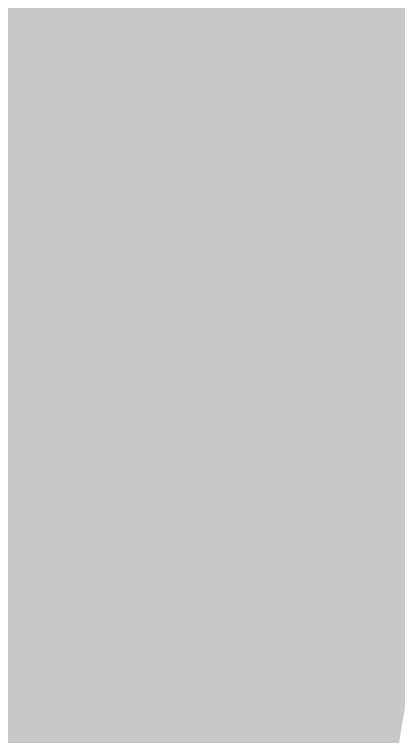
# Model space of a CAD drawing. Header units: centimetres. Extents: x -25730 to 141948, y -56453 to 27066.
# Drawn here: x 34422.3 to 34596.9, y -19846.2 to -19518.3 of the extents above; entities that cross this region are included whole.
import ezdxf

# ---------------------------------------------------------------- set-up
doc = ezdxf.new("R2010")
doc.units = ezdxf.units.CM
doc.layers.add('Rel Kereta', color=230, linetype='Continuous', transparency=0.8)

msp = doc.modelspace()

# ---------------------------------------------------------------- hatches: boundary and pattern name
at = {"layer": 'Rel Kereta', "true_color": 0x928178, "transparency": 33554687}
h = msp.add_hatch(color=252, dxfattribs=at)
h.dxf.hatch_style = 1
h.paths.add_polyline_path([(63159.09, -45722.48), (85288.63, -42435.88), (85312.3, -42028.15), (63089.3, -45328.8, -0.317213), (8462.85, -19686.99), (189.12, 938.11), (-222.03, 969.5), (-254.41, 969.85), (8101.81, -19860.87, 0.317358)])
at = {"layer": 'Rel Kereta', "true_color": 0x606161, "transparency": 33554687}
h = msp.add_hatch(color=251, dxfattribs=at)
h.dxf.hatch_style = 1
h.paths.add_polyline_path([(85312.3, -42028.15), (85382.07, -40826.61), (62965.77, -44640.1, -0.309326), (9822.69, -20618.25), (9122.36, -19451.73), (978.03, 850.8), (797.29, 891.68), (189.12, 938.11), (8462.85, -19686.99, 0.317213), (63089.3, -45328.8)])
at = {"layer": 'Rel Kereta', "true_color": 0x939598, "transparency": 33554687}
h = msp.add_hatch(color=252, dxfattribs=at)
h.dxf.hatch_style = 1
h.paths.add_polyline_path([(37603.77, -2404.95, -0.408638), (38197.9, -1976.98), (36681.79, -1721.46, -0.41541), (37110.27, -2325.78), (33948.59, -20668.9, -0.36506), (33433.42, -21102.87), (34850.34, -21382.6, -0.407135), (34436.42, -20780.94)])

# ---------------------------------------------------------------- linework, layer by layer
at = {"layer": 'Rel Kereta', "color": 18, "true_color": 0x000000}
msp.add_arc((53951.24, 6211.86), 52344.47, 209.655054, 280.053954, dxfattribs=at)

doc.saveas('drawing.dxf')
